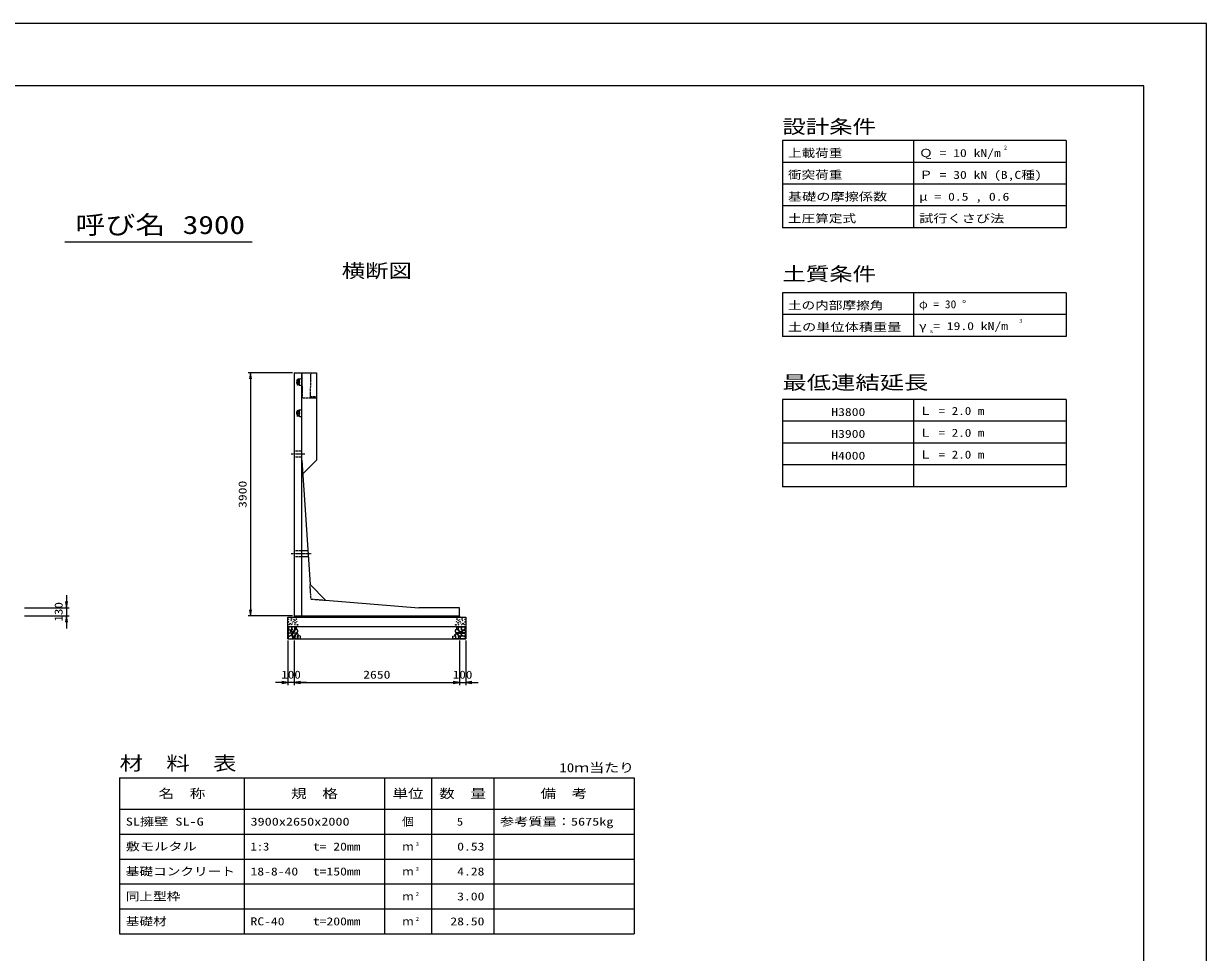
# Model space of a CAD drawing. Units: millimetres at full size. Extents: x 0 to 42050, y 0 to 29700.
# Drawn here: x 23088 to 42050, y 14803 to 29700 of the extents above; entities that cross this region are included whole.
import ezdxf
from ezdxf.enums import TextEntityAlignment as Align

# ---------------------------------------------------------------- set-up
doc = ezdxf.new("R2010")
doc.units = ezdxf.units.MM
doc.linetypes.add('CHAIN', pattern=[18.5, 12, -1.5, 3.5, -1.5])
doc.linetypes.add('DASHED_SPACED', pattern=[12, 6, -6])
for name, color, linetype, lineweight in [('D-BMK', 2, 'CHAIN', 25), ('D-DCR-HCHn', 4, 'Continuous', 9), ('D-MTR-FRAM', 7, 'Continuous', 25), ('D-MTR-LINE', 7, 'Continuous', 25), ('D-STR-DIM', 7, 'Continuous', 25), ('D-STR-STRn', 1, 'Continuous', 25), ('D-TTL', 2, 'Continuous', 25), ('D-TTL-FRAM', 2, 'Continuous', 25), ('D-TTL-LINE', 7, 'Continuous', 25), ('D-TTL-TXT', 7, 'Continuous', 25)]:
    doc.layers.add(name, color=color, linetype=linetype, lineweight=lineweight)
doc.layers.add('D-MTR', color=7, linetype='Continuous')
doc.layers.add('D-MTR-TXT', color=7, linetype='Continuous')
doc.styles.add('ＭＳ ゴシック', font='')
doc.styles.get('ＭＳ ゴシック').set_extended_font_data('MS Gothic')

# ---------------------------------------------------------------- blocks, each defined once
blk = doc.blocks.new('open_arrow')
at = {"color": 0, "linetype": 'Continuous', "lineweight": -2}
blk.add_lwpolyline([(7.5, 1.25), (0, 0), (7.5, -1.25)], dxfattribs=at)
blk = doc.blocks.new('30KN')
at = {"color": 1, "linetype": 'DASHED_SPACED', "lineweight": 25}
for p, q in [((-85, 19.095), (-85, -19.095)), ((-58, 31.14), (-76.155, 29.028)), ((-68, 47.5), (-68, 45.66)), ((-65.5, 41.33), (-60.5, 38.443)), ((-54, 46), (-62.257, 46)), ((-40.306, 45.707), (-41.691, 35.314)), ((0, 53), (-37.704, 48.287)), ((0, -53), (0, 53)), ((-76.155, -29.028), (-58, -31.14)), ((-68, -47.5), (-68, -45.66)), ((-65.5, -41.33), (-60.5, -38.443)), ((-54, -46), (-62.257, -46)), ((-41.691, -35.314), (-40.306, -45.707)), ((-37.704, -48.287), (0, -53))]:
    blk.add_line(p, q, dxfattribs=at)
at = {"color": 1, "linetype": 'Continuous', "lineweight": 25}
for p, q in [((-58, 42), (-58, 21.448)), ((-46, 46), (-54, 46)), ((-42, 42), (-42, 21.448)), ((-58, -42), (-58, -21.448)), ((-46, -46), (-54, -46)), ((-42, -42), (-42, -21.448))]:
    blk.add_line(p, q, dxfattribs=at)
blk.add_circle((-50, 0), 13, dxfattribs=at)
at = {"color": 1, "linetype": 'DASHED_SPACED', "lineweight": 25}
for centre, radius, start, end in [((-75, 19.095), 10, 96.63251, 180), ((-66.5, 47.5), 1.5, 19.47123, 180), ((-63, 45.66), 5, 180, 240), ((-62.257, 49), 3, 199.47122, 270), ((-63, 34.113), 5, 0, 60), ((-37.332, 45.31), 3, 97.12502, 172.40536), ((-75, -19.095), 10, 180, 263.36749), ((-63, -45.66), 5, 120, 180), ((-66.5, -47.5), 1.5, 180, 340.57225), ((-62.257, -49), 3, 90, 160.55052), ((-63, -34.113), 5, 300, 0), ((-37.332, -45.31), 3, 187.59464, 262.87498)]:
    blk.add_arc(centre, radius, start, end, dxfattribs=at)
at = {"color": 1, "linetype": 'Continuous', "lineweight": 25}
for centre, radius, start, end in [((-50, 0), 18, 129.95842, 230.0969), ((-68, 21.448), 10, 310.0894, 0), ((-54, 42), 4, 90, 180), ((-46, 42), 4, 0, 90), ((-44.665, 35.71), 3, 332.67182, 352.40536), ((-32, 21.448), 10, 180, 229.9948), ((-50, 0), 18, 310.0052, 50.12245), ((-68, -21.448), 10, 0, 49.9948), ((-54, -42), 4, 180, 270), ((-46, -42), 4, 270, 0), ((-32, -21.448), 10, 130.0052, 180), ((-44.665, -35.71), 3, 7.59464, 27.32818)]:
    blk.add_arc(centre, radius, start, end, dxfattribs=at)

msp = doc.modelspace()

# ---------------------------------------------------------------- linework, layer by layer
at = {"layer": 'D-BMK'}
for p, q in [((27375, 22800), (27595, 22800)), ((27375, 21200), (27695.897, 21200))]:
    msp.add_line(p, q, dxfattribs=at)
at = {"layer": 'D-BMK', "linetype": 'DASHED_SPACED'}
for q in [(27679.46, 20701.026), (27929.46, 20451.026)]:
    msp.add_line((27695, 20470), q, dxfattribs=at)
at = {"layer": 'D-DCR-HCHn'}
for points in [[(27332.281, 19963.808), (27325.346, 19943.005), (27334.592, 19929.136), (27357.707, 19926.824), (27373.488, 19933.599), (27366.952, 19949.939), (27371.575, 19959.185), (27362.33, 19968.431), (27348.461, 19973.053)], [(27376.155, 19887.009), (27393.277, 19912.692), (27391.137, 19919.112), (27367.594, 19925.533), (27346.192, 19923.393), (27331.21, 19910.551), (27329.07, 19895.57), (27331.21, 19880.588), (27348.332, 19876.308)], [(27376.198, 20021.594), (27355.395, 20026.217), (27336.904, 20016.971), (27334.592, 19996.168), (27339.215, 19979.988), (27362.33, 19973.053), (27378.51, 19973.053), (27385.444, 19984.611), (27385.444, 20010.037)], [(27394.69, 20023.906), (27387.756, 20003.102), (27390.067, 19979.988), (27373.887, 19954.562), (27394.69, 19943.005), (27417.805, 19954.562), (27431.673, 19973.053), (27436.296, 20003.102), (27431.673, 20019.283), (27417.805, 20026.217)], [(27399.313, 19943.005), (27387.756, 19933.759), (27392.379, 19926.824), (27408.559, 19926.824), (27415.493, 19929.136), (27420.116, 19938.382), (27413.182, 19945.316)], [(27436.082, 19887.009), (27446.783, 19912.692), (27438.222, 19923.393), (27412.539, 19923.393), (27401.838, 19919.112), (27391.137, 19904.131), (27391.137, 19891.289), (27401.838, 19874.167), (27414.679, 19872.027)], [(27433.985, 19968.431), (27422.427, 19940.693), (27431.673, 19929.136), (27459.411, 19929.136), (27470.968, 19933.759), (27482.525, 19949.939), (27482.525, 19963.808), (27470.968, 19982.299), (27457.099, 19984.611)], [(27438.608, 20019.283), (27438.608, 19991.545), (27450.165, 19984.611), (27461.722, 19991.545), (27464.034, 20007.725), (27461.722, 20021.594), (27445.542, 20026.217)], [(27468.185, 19910.551), (27478.886, 19919.112), (27474.606, 19925.533), (27459.624, 19925.533), (27453.204, 19923.393), (27448.923, 19914.832), (27455.344, 19908.411)], [(30061.015, 19968.431), (30072.573, 19940.693), (30063.327, 19929.136), (30035.589, 19929.136), (30024.032, 19933.759), (30012.475, 19949.939), (30012.475, 19963.808), (30024.032, 19982.299), (30037.901, 19984.611)], [(30026.815, 19910.551), (30016.114, 19919.112), (30020.394, 19925.533), (30035.376, 19925.533), (30041.796, 19923.393), (30046.077, 19914.832), (30039.656, 19908.411)], [(30056.392, 20019.283), (30056.392, 19991.545), (30044.835, 19984.611), (30033.278, 19991.545), (30030.966, 20007.725), (30033.278, 20021.594), (30049.458, 20026.217)], [(30058.918, 19887.009), (30048.217, 19912.692), (30056.778, 19923.393), (30082.461, 19923.393), (30093.162, 19919.112), (30103.863, 19904.131), (30103.863, 19891.289), (30093.162, 19874.167), (30080.321, 19872.027)], [(30100.31, 20023.906), (30107.244, 20003.102), (30104.933, 19979.988), (30121.113, 19954.562), (30100.31, 19943.005), (30077.195, 19954.562), (30063.327, 19973.053), (30058.704, 20003.102), (30063.327, 20019.283), (30077.195, 20026.217)], [(30095.687, 19943.005), (30107.244, 19933.759), (30102.621, 19926.824), (30086.441, 19926.824), (30079.507, 19929.136), (30074.884, 19938.382), (30081.818, 19945.316)], [(30118.845, 19887.009), (30101.723, 19912.692), (30103.863, 19919.112), (30127.406, 19925.533), (30148.808, 19923.393), (30163.79, 19910.551), (30165.93, 19895.57), (30163.79, 19880.588), (30146.668, 19876.308)], [(30118.802, 20021.594), (30139.605, 20026.217), (30158.096, 20016.971), (30160.408, 19996.168), (30155.785, 19979.988), (30132.67, 19973.053), (30116.49, 19973.053), (30109.556, 19984.611), (30109.556, 20010.037)], [(30162.719, 19963.808), (30169.654, 19943.005), (30160.408, 19929.136), (30137.293, 19926.824), (30121.512, 19933.599), (30128.048, 19949.939), (30123.425, 19959.185), (30132.67, 19968.431), (30146.539, 19973.053)], [(27384.716, 19833.503), (27399.698, 19839.924), (27403.978, 19861.326), (27395.417, 19876.308), (27380.435, 19880.588), (27361.173, 19878.448), (27339.771, 19869.887), (27329.07, 19857.045), (27329.07, 19842.064), (27335.49, 19833.503), (27361.173, 19835.643)], [(27431.801, 19839.924), (27431.801, 19865.606), (27421.1, 19872.027), (27410.399, 19865.606), (27408.259, 19850.625), (27410.399, 19837.783), (27425.381, 19833.503)], [(27472.466, 19835.643), (27478.886, 19854.905), (27476.746, 19876.308), (27491.728, 19899.85), (27472.466, 19910.551), (27451.063, 19899.85), (27438.222, 19882.728), (27433.941, 19854.905), (27438.222, 19839.924), (27451.063, 19833.503)], [(27489.588, 19837.783), (27508.85, 19833.503), (27525.972, 19842.064), (27528.112, 19861.326), (27523.831, 19876.308), (27502.429, 19882.728), (27487.447, 19882.728), (27481.027, 19872.027), (27481.027, 19848.484)], [(30005.412, 19837.783), (29986.15, 19833.503), (29969.028, 19842.064), (29966.888, 19861.326), (29971.169, 19876.308), (29992.571, 19882.728), (30007.553, 19882.728), (30013.973, 19872.027), (30013.973, 19848.484)], [(30022.534, 19835.643), (30016.114, 19854.905), (30018.254, 19876.308), (30003.272, 19899.85), (30022.534, 19910.551), (30043.937, 19899.85), (30056.778, 19882.728), (30061.059, 19854.905), (30056.778, 19839.924), (30043.937, 19833.503)], [(30063.199, 19839.924), (30063.199, 19865.606), (30073.9, 19872.027), (30084.601, 19865.606), (30086.741, 19850.625), (30084.601, 19837.783), (30069.619, 19833.503)], [(30110.284, 19833.503), (30095.302, 19839.924), (30091.022, 19861.326), (30099.583, 19876.308), (30114.565, 19880.588), (30133.827, 19878.448), (30155.229, 19869.887), (30165.93, 19857.045), (30165.93, 19842.064), (30159.51, 19833.503), (30133.827, 19835.643)]]:
    msp.add_lwpolyline(points, close=True, dxfattribs=at)
for centre, radius in [((27333.582, 20146.944), 2.4), ((27334.495, 20104.135), 2.4), ((27374.833, 20121.609), 2.4), ((27380.172, 20150.324), 6), ((27411.285, 20111.178), 2.4), ((27420.523, 20145.012), 2.4), ((27439.11, 20123.485), 2.4), ((27460.179, 20147.136), 6), ((27466.323, 20105.152), 2.4), ((30029.677, 20105.152), 2.4), ((30035.821, 20147.136), 6), ((30056.89, 20123.485), 2.4), ((30075.477, 20145.012), 2.4), ((30084.715, 20111.178), 2.4), ((30115.828, 20150.324), 6), ((30121.167, 20121.609), 2.4), ((30161.505, 20104.135), 2.4), ((30162.418, 20146.944), 2.4), ((27343.007, 20060.914), 2.4), ((27362.576, 20076.202), 6), ((27383.5, 20057.658), 2.4), ((27400.12, 20083.919), 2.4), ((27435.738, 20057.256), 2.4), ((27441.171, 20087.275), 6), ((27477.724, 20057.776), 6), ((30018.276, 20057.776), 6), ((30054.829, 20087.275), 6), ((30060.262, 20057.256), 2.4), ((30095.88, 20083.919), 2.4), ((30112.5, 20057.658), 2.4), ((30133.424, 20076.202), 6), ((30152.993, 20060.914), 2.4)]:
    msp.add_circle(centre, radius, dxfattribs=at)
at = {"layer": 'D-MTR-FRAM'}
for p, q in [((24625, 17600), (32875, 17600)), ((24625, 17600), (24625, 15100)), ((32875, 17600), (32875, 15100)), ((24625, 15100), (32875, 15100))]:
    msp.add_line(p, q, dxfattribs=at)
at = {"layer": 'D-MTR-LINE'}
for p, q in [((26625, 17600), (26625, 15100)), ((28875, 17600), (28875, 15100)), ((29625, 17600), (29625, 15100)), ((30625, 17600), (30625, 15100)), ((24625, 17100), (32875, 17100)), ((24625, 16700), (32875, 16700)), ((24625, 16300), (32875, 16300)), ((24625, 15900), (32875, 15900)), ((24625, 15500), (32875, 15500))]:
    msp.add_line(p, q, dxfattribs=at)
at = {"layer": 'D-STR-DIM'}
for p, q in [((27400, 24100), (26685, 24100)), ((26725, 24100), (26725, 20200)), ((23775, 20530), (23775, 20000)), ((23100, 20330), (23815, 20330)), ((23100, 20200), (23815, 20200)), ((27400, 20200), (26685, 20200)), ((27325, 19805), (27325, 19090)), ((27425, 19805), (27425, 19090)), ((27425, 19805), (27425, 19090)), ((30075, 19805), (30075, 19090)), ((30075, 19805), (30075, 19090)), ((30175, 19805), (30175, 19090)), ((27625, 19130), (27125, 19130)), ((27425, 19130), (30075, 19130)), ((29875, 19130), (30375, 19130))]:
    msp.add_line(p, q, dxfattribs=at)
at = {"layer": 'D-STR-STRn'}
for p, q in [((27425, 24100), (27425, 20200)), ((27425, 24100), (27785, 24100)), ((27545, 20200), (27545, 24100)), ((27785, 24100), (27785, 22700)), ((27545, 22700), (27679.46, 20701.026)), ((27785, 22700), (27560.126, 22475.126)), ((27929.46, 20451.026), (27679.46, 20701.026)), ((27929.46, 20451.026), (29425, 20330)), ((30075, 20330), (29425, 20330)), ((30075, 20200), (30075, 20330)), ((27325, 19830), (27325, 20180)), ((27325, 20180), (30175, 20180)), ((27425, 20200), (27425, 20180)), ((27425, 20200), (30075, 20200)), ((30075, 20200), (30075, 20180)), ((30175, 20180), (30175, 19830)), ((27325, 20030), (30175, 20030)), ((27325, 19830), (30175, 19830))]:
    msp.add_line(p, q, dxfattribs=at)
at = {"layer": 'D-STR-STRn', "linetype": 'DASHED_SPACED'}
for p, q in [((27545, 24100), (27555, 23700)), ((27685, 23700), (27695, 24100)), ((27685.5, 23720), (27785, 23720)), ((27555, 23700), (27685, 23700)), ((27685, 23700), (27785, 23700)), ((27425, 22846.875), (27545, 22846.875)), ((27425, 22753.125), (27545, 22753.125)), ((27425, 21246.875), (27642.744, 21246.875)), ((27425, 21153.125), (27649.05, 21153.125))]:
    msp.add_line(p, q, dxfattribs=at)
at = {"layer": 'D-TTL'}
for points in [[(0, 0), (42050, 0), (42050, 29700), (0, 29700)], [(1000, 1000), (41050, 1000), (41050, 28700), (1000, 28700)]]:
    msp.add_lwpolyline(points, close=True, dxfattribs=at)
at = {"layer": 'D-TTL-FRAM'}
for p, q in [((39803.125, 27825), (35253.125, 27825)), ((35253.125, 27825), (35253.125, 26425)), ((39803.125, 27825), (39803.125, 26425)), ((39803.125, 26425), (35253.125, 26425)), ((39803.125, 25382.548), (35253.125, 25382.548)), ((35253.125, 25382.548), (35253.125, 24682.548)), ((39803.125, 25382.548), (39803.125, 24682.548)), ((39803.125, 24682.548), (35253.125, 24682.548)), ((39803.125, 23671.021), (35253.125, 23671.021)), ((35253.125, 23671.021), (35253.125, 22271.021)), ((39803.125, 23671.021), (39803.125, 22271.021)), ((39803.125, 22271.021), (35253.125, 22271.021))]:
    msp.add_line(p, q, dxfattribs=at)
at = {"layer": 'D-TTL-LINE'}
for p, q in [((37353.125, 27825), (37353.125, 26425)), ((39803.125, 27475), (35253.125, 27475)), ((39803.125, 27125), (35253.125, 27125)), ((39803.125, 26775), (35253.125, 26775)), ((37353.125, 25382.548), (37353.125, 24682.548)), ((39803.125, 25032.548), (35253.125, 25032.548)), ((37353.125, 23671.021), (37353.125, 22271.021)), ((39803.125, 23321.021), (35253.125, 23321.021)), ((39803.125, 22971.021), (35253.125, 22971.021)), ((39803.125, 22621.021), (35253.125, 22621.021))]:
    msp.add_line(p, q, dxfattribs=at)
at = {"layer": 'D-TTL-TXT'}
msp.add_line((23750, 26200), (26750, 26200), dxfattribs=at)

# ---------------------------------------------------------------- block references
at = {"layer": 'D-STR-DIM', "xscale": 13.3, "yscale": 13.3}
for p, rotation in [((26725, 24100), 270), ((23775, 20330), 90), ((26725, 20200), 90), ((23775, 20200), 270), ((27325, 19130), 180), ((30075, 19130), 180), ((30075, 19130), 180)]:
    msp.add_blockref('open_arrow', p, dxfattribs=dict(at, rotation=rotation))
for p in [(27425, 19130), (27425, 19130), (30175, 19130)]:
    msp.add_blockref('open_arrow', p, dxfattribs=at)
at = {"layer": 'D-STR-STRn'}
for p in [(27545, 23950), (27545, 23450)]:
    msp.add_blockref('30KN', p, dxfattribs=at)

# ---------------------------------------------------------------- texts
at = {"layer": 'D-MTR', "style": 'ＭＳ ゴシック', "width": 1.25}
msp.add_text('材\u3000料\u3000表', height=219.9, dxfattribs=at).set_placement((24625, 17660), align=Align.BOTTOM_LEFT)
at = {"layer": 'D-MTR', "style": 'ＭＳ ゴシック', "width": 1.2}
msp.add_text('10ｍ当たり', height=146.6, dxfattribs=at).set_placement((32875, 17648.333), align=Align.BOTTOM_RIGHT)
at = {"layer": 'D-MTR-TXT', "style": 'ＭＳ ゴシック'}
for s, height, width, p in [('名\u3000称', 146.6, 1.25, (25625, 17350)), ('規\u3000格', 146.6, 1.25, (27750, 17350)), ('単位', 146.6, 1.25, (29250, 17350)), ('数\u3000量', 146.6, 1.25, (30125, 17350)), ('備\u3000考', 146.6, 1.25, (31750, 17350)), ('個', 128.3, 1.1, (29250, 16900))]:
    msp.add_text(s, height=height, dxfattribs=dict(at, width=width)).set_placement(p, align=Align.MIDDLE_CENTER)
for s, width, p in [('SL擁壁 SL-G', 1.3, (24725, 16900)), ('3900x2650x2000', 1.3, (26725, 16900)), ('参考質量：5675kg', 1.3, (30725, 16900)), ('敷モルタル', 1.3, (24725, 16500)), ('1:3', 1.15, (26725, 16500)), ('t= 20mm', 1.25, (27725, 16500)), ('基礎コンクリート', 1.25, (24725, 16100)), ('18-8-40', 1.25, (26725, 16100)), ('t=150mm', 1.25, (27725, 16100)), ('同上型枠', 1.25, (24725, 15700)), ('基礎材', 1.25, (24725, 15300)), ('RC-40', 1.25, (26725, 15300)), ('t=200mm', 1.25, (27725, 15300))]:
    msp.add_text(s, height=128.3, dxfattribs=dict(at, width=width)).set_placement(p, align=Align.MIDDLE_LEFT)
for s, width, p in [('5', 1.15, (30133.883, 16900)), ('0.53', 1.25, (30475, 16500)), ('4.28', 1.25, (30475, 16100)), ('3.00', 1.25, (30475, 15700)), ('28.50', 1.25, (30475, 15300))]:
    msp.add_text(s, height=128.3, dxfattribs=dict(at, width=width)).set_placement(p, align=Align.MIDDLE_RIGHT)
for p in [(29250, 16500), (29250, 16100), (29250, 15700), (29250, 15300)]:
    msp.add_text('ｍ', height=128.3, dxfattribs=at).set_placement(p, align=Align.MIDDLE_CENTER)
at = {"layer": 'D-MTR-TXT', "style": 'ＭＳ ゴシック', "width": 1.15}
for s, p in [('3', (29375, 16488.333)), ('3', (29375, 16088.333)), ('2', (29375, 15688.333)), ('2', (29375, 15288.333))]:
    msp.add_text(s, height=64.15, dxfattribs=at).set_placement(p, align=Align.BOTTOM_LEFT)
at = {"layer": 'D-STR-DIM', "style": 'ＭＳ ゴシック'}
for s, width, p in [('3900', 1.25, (26597.5, 22150)), ('130', 1.2, (23647.5, 20265))]:
    msp.add_text(s, height=128.3, rotation=90, dxfattribs=dict(at, width=width)).set_placement(p, align=Align.MIDDLE_CENTER)
for s, width, p in [('100', 1.2, (27375, 19257.5)), ('2650', 1.25, (28750, 19257.5)), ('100', 1.2, (30125, 19257.5))]:
    msp.add_text(s, height=128.3, dxfattribs=dict(at, width=width)).set_placement(p, align=Align.MIDDLE_CENTER)
at = {"layer": 'D-TTL-TXT', "style": 'ＭＳ ゴシック'}
for s, height, width, p in [('設計条件', 219.9, 1.25, (35253.125, 27872.5)), ('上載荷重', 128.3, 1.25, (35340.625, 27521.667)), ('Ｑ = 10 kN/m', 128.3, 1.25, (37444.939, 27521.667)), ('2', 64.15, 1.15, (38803.833, 27661.042)), ('衝突荷重', 128.3, 1.25, (35340.625, 27171.667)), ('Ｐ = 30 kN (B,C種)', 128.3, 1.25, (37444.939, 27171.667)), ('基礎の摩擦係数', 128.3, 1.3, (35340.625, 26821.667)), ('μ = 0.5 , 0.6', 128.3, 1.25, (37444.939, 26821.667)), ('土圧算定式', 128.3, 1.25, (35340.625, 26471.667)), ('試行くさび法', 128.3, 1.3, (37444.939, 26471.667)), ('土質条件', 219.9, 1.25, (35253.125, 25510)), ('土の内部摩擦角', 128.3, 1.25, (35340.625, 25079.215)), ('φ = 30 °', 128.3, 1.05, (37443.015, 25096.29)), ('土の単位体積重量', 128.3, 1.3, (35340.625, 24729.215)), ('γ = 19.0 kN/m', 128.3, 1.25, (37443.015, 24746.29)), ('3', 64.15, 1.15, (39050.939, 24882.466)), ('s', 64.15, 1.15, (37617.662, 24717.204)), ('最低連結延長', 219.9, 1.3, (35253.125, 23767.548)), ('H3800', 128.3, 1.25, (36036.694, 23367.688)), ('Ｌ = 2.0 m', 128.3, 1.2, (37443.015, 23384.763)), ('H3900', 128.3, 1.25, (36036.694, 23017.688)), ('Ｌ = 2.0 m', 128.3, 1.2, (37443.015, 23034.763)), ('H4000', 128.3, 1.25, (36036.694, 22667.688)), ('Ｌ = 2.0 m', 128.3, 1.2, (37443.015, 22684.763))]:
    msp.add_text(s, height=height, dxfattribs=dict(at, width=width)).set_placement(p, align=Align.BOTTOM_LEFT)
for s, height, width, p in [('呼び名', 293.3, 1.2, (24637.5, 26237.5)), ('3900', 293.3, 1.25, (26137.5, 26237.5)), ('横断図', 219.9, 1.25, (28750, 25560))]:
    msp.add_text(s, height=height, dxfattribs=dict(at, width=width)).set_placement(p, align=Align.BOTTOM_CENTER)

doc.saveas('drawing.dxf')
